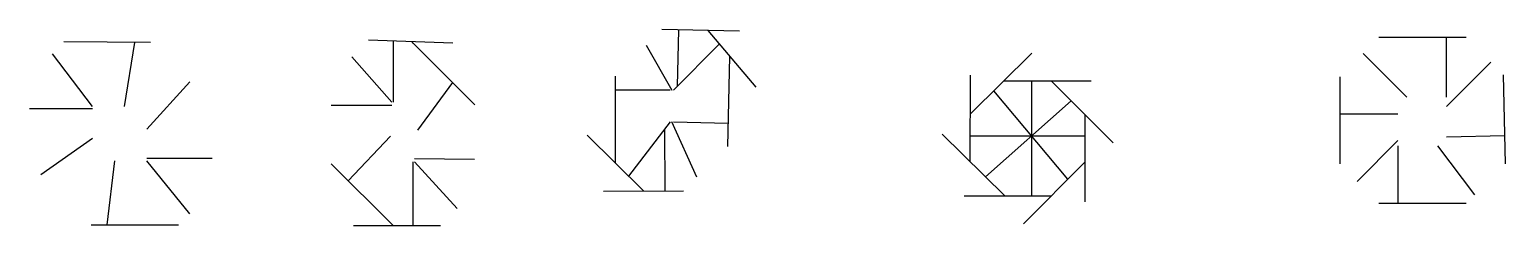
# Model space of a CAD drawing. Header units: millimetres. Extents: x 2512 to 2623, y 2007 to 2182.
# Drawn here: x 2519.6 to 2612.6, y 2006.6 to 2019 of the extents above.
import ezdxf

# ---------------------------------------------------------------- set-up
doc = ezdxf.new("R2010")
doc.units = ezdxf.units.MM

msp = doc.modelspace()

# ---------------------------------------------------------------- linework, layer by layer
for p, q in [((2527.187, 2018.193), (2521.733, 2018.239)), ((2526.187, 2018.193), (2525.538, 2014.155)), ((2546.249, 2018.159), (2540.939, 2018.348)), ((2542.509, 2014.43), (2542.503, 2018.292)), ((2543.687, 2018.25), (2543.686, 2018.251)), ((2564.317, 2018.91), (2559.429, 2019.022)), ((2560.424, 2015.452), (2560.505, 2018.997)), ((2562.317, 2018.953), (2565.352, 2015.374)), ((2610.137, 2018.508), (2604.637, 2018.508)), ((2608.902, 2014.742), (2608.902, 2018.508)), ((2520.988, 2017.478), (2523.525, 2014.155)), ((2539.878, 2017.287), (2542.409, 2014.43)), ((2558.433, 2018.026), (2560.06, 2015.186)), ((2560.16, 2015.186), (2563.048, 2018.091)), ((2563.585, 2011.642), (2563.714, 2017.306)), ((2582.763, 2017.535), (2578.874, 2013.677)), ((2606.402, 2014.742), (2603.636, 2017.507)), ((2608.902, 2014.164), (2611.692, 2016.954)), ((2529.67, 2015.727), (2526.952, 2012.74)), ((2546.224, 2015.685), (2544.028, 2012.675)), ((2556.488, 2016.081), (2556.496, 2010.589)), ((2578.874, 2016.146), (2578.836, 2010.711)), ((2586.495, 2015.767), (2580.981, 2015.767)), ((2582.737, 2015.767), (2582.737, 2008.525)), ((2587.884, 2011.878), (2583.985, 2015.767)), ((2602.163, 2016.034), (2602.163, 2010.534)), ((2612.612, 2010.534), (2612.481, 2016.164)), ((2559.96, 2015.186), (2556.49, 2015.182)), ((2579.838, 2009.723), (2585.228, 2014.528)), ((2585.02, 2009.564), (2580.35, 2015.141)), ((2523.526, 2014.022), (2519.566, 2014.022)), ((2542.414, 2014.222), (2538.59, 2014.222)), ((2586.117, 2008.146), (2586.117, 2013.641)), ((2605.836, 2013.676), (2602.163, 2013.676)), ((2559.96, 2013.186), (2557.328, 2009.763)), ((2559.6, 2012.719), (2559.623, 2008.836)), ((2561.64, 2009.698), (2560.06, 2013.186)), ((2560.16, 2013.186), (2563.618, 2013.107)), ((2520.273, 2009.864), (2523.538, 2012.155)), ((2539.651, 2009.479), (2542.314, 2012.289)), ((2554.721, 2012.349), (2558.271, 2008.828)), ((2577.106, 2012.414), (2581.056, 2008.525)), ((2578.847, 2012.305), (2586.117, 2012.305)), ((2605.836, 2012.013), (2603.26, 2009.437)), ((2605.836, 2011.676), (2605.836, 2008.059)), ((2608.336, 2011.676), (2610.668, 2008.589)), ((2608.902, 2012.242), (2612.571, 2012.327)), ((2526.952, 2010.894), (2531.076, 2010.894)), ((2543.828, 2010.87), (2547.615, 2010.844)), ((2524.455, 2006.683), (2524.952, 2010.74)), ((2529.663, 2007.388), (2526.952, 2010.74)), ((2538.59, 2010.538), (2542.483, 2006.651)), ((2543.728, 2010.675), (2543.731, 2006.651)), ((2546.535, 2007.722), (2543.828, 2010.675)), ((2582.228, 2006.757), (2586.117, 2010.666)), ((2555.756, 2008.814), (2560.786, 2008.843)), ((2578.495, 2008.525), (2583.986, 2008.525)), ((2604.637, 2008.059), (2610.137, 2008.059)), ((2523.455, 2006.683), (2528.955, 2006.683)), ((2539.98, 2006.649), (2545.483, 2006.652))]:
    msp.add_line(p, q)
msp.add_lwpolyline([(2547.638, 2014.27), (2543.749, 2018.159), (2543.687, 2018.25)])

doc.saveas('drawing.dxf')
